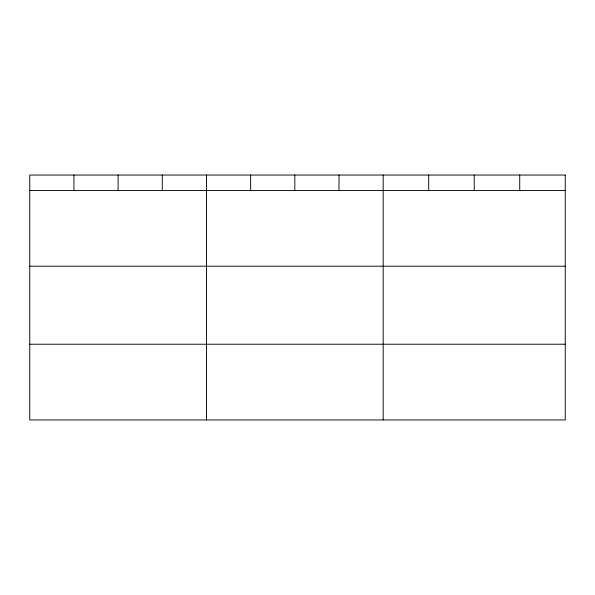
<?xml version="1.0" encoding="UTF-8"?>
<svg xmlns="http://www.w3.org/2000/svg" width="595" height="595" viewBox="0 0 595 595"><rect width="100%" height="100%" fill="white"/><g stroke="black" fill="none" stroke-linecap="round" stroke-linejoin="round"><path stroke-width="0.89" d="M29.75 190.482L565.25 190.482M29.75 266.203L565.25 266.203M29.75 344.222L565.25 344.222M519.732 175.049L519.732 190.482M474.215 175.049L474.215 190.482M428.697 175.049L428.697 190.482M383.18 175.049L383.18 419.951M339.001 175.049L339.001 190.482M294.822 175.049L294.822 190.482M250.644 175.049L250.644 190.482M206.465 175.049L206.465 419.951M162.286 175.049L162.286 190.482M118.108 175.049L118.108 190.482M73.929 175.049L73.929 190.482M565.25 175.049L29.75 175.049L29.75 419.951L565.25 419.951L565.25 175.049"/></g></svg>
